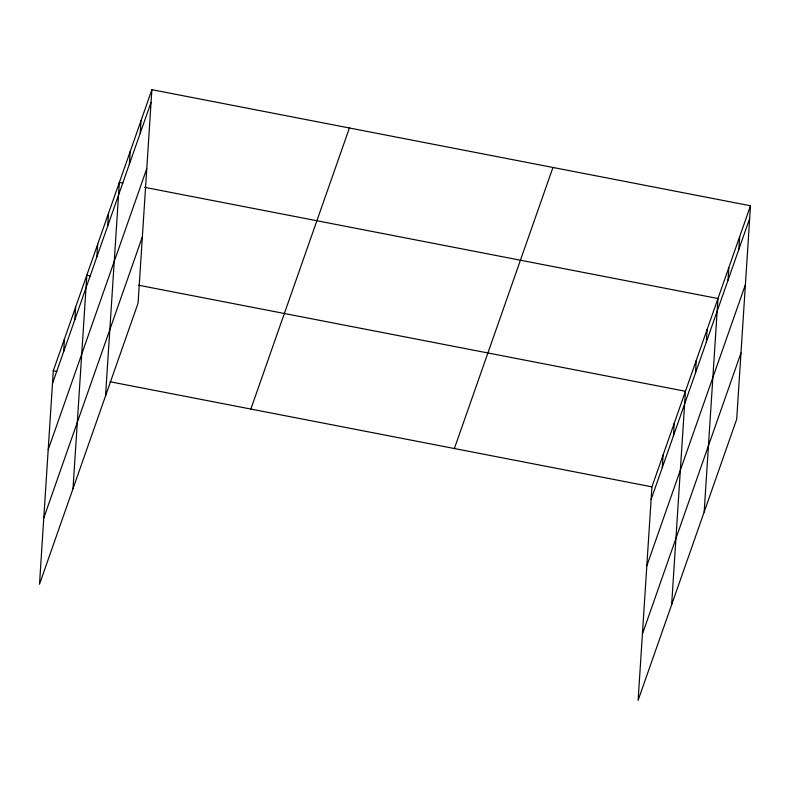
<?xml version="1.0" encoding="UTF-8"?>
<svg xmlns="http://www.w3.org/2000/svg" width="790" height="790" viewBox="0 0 790 790"><rect width="100%" height="100%" fill="white"/><g stroke="black" fill="none" stroke-linecap="round" stroke-linejoin="round"><path stroke-width="1.19" d="M151.878 89.685L53.305 370.747L39.5 584.225L138.072 303.163L151.878 89.685L750.5 205.775L736.695 419.253L638.123 700.315L651.928 486.838L750.5 205.775M63.654 351.58L64.474 338.89M74.823 319.723L75.642 307.043M73.016 488.664L86.821 275.187L90.435 275.888M96.844 256.957L97.664 244.268M107.687 226.039L108.507 213.349M105.544 395.918L119.349 182.431L122.963 183.132M129.372 164.202L130.192 151.522M140.205 133.283L141.035 120.603M662.287 467.67L663.106 454.981M673.455 435.813L674.275 423.124M671.638 604.755L685.444 391.277L138.615 285.229M695.467 373.038L696.286 360.359M706.309 342.129L707.129 329.44M704.167 511.999L717.972 298.521L144.639 187.339M727.995 280.292L728.814 267.603M738.838 249.373L739.657 236.684M52.486 383.436L151.048 102.374M48.2 449.698L146.772 168.635M43.786 517.963L142.348 236.901M250.855 409.052L349.417 127.99M454.388 448.523L552.951 167.46M651.108 499.517L749.68 218.455M646.822 565.788L745.395 284.716M642.408 634.054L740.981 352.992M53.305 370.747L56.92 371.448M109.919 381.728L651.928 486.838"/></g></svg>
